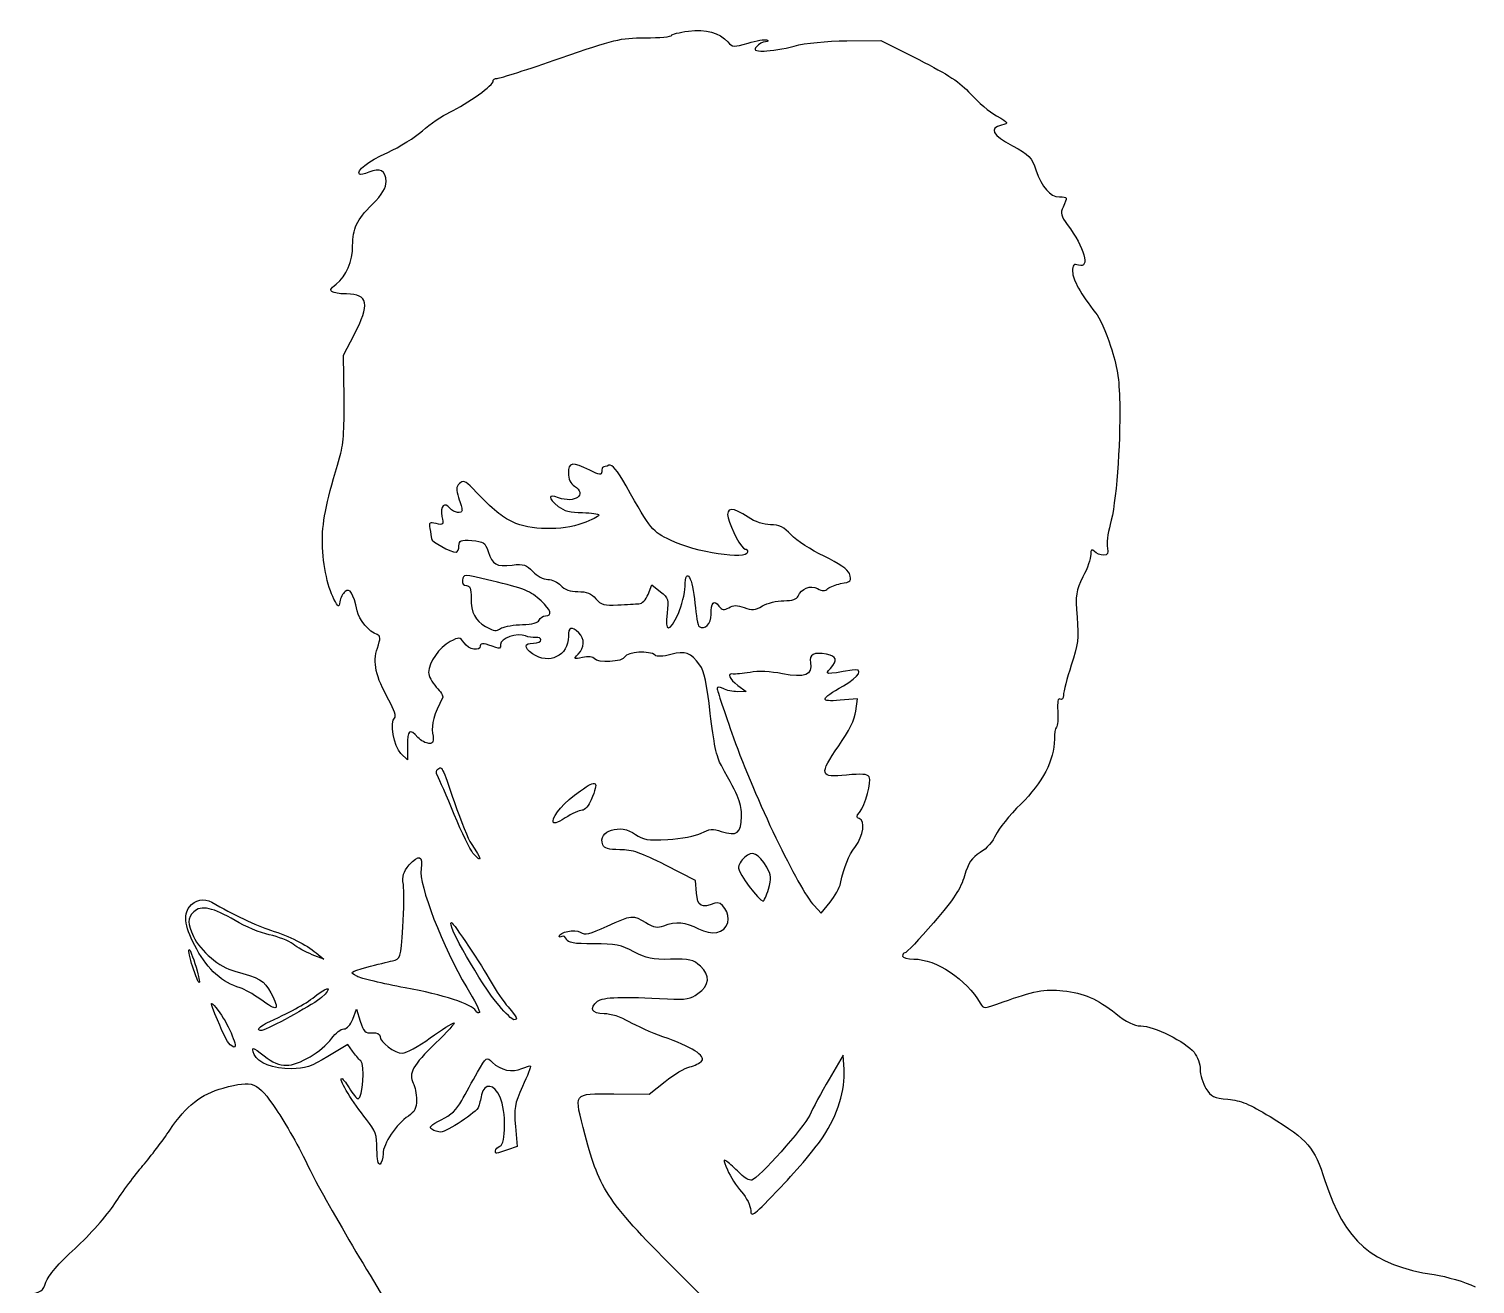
# Model space of a CAD drawing. Extents: x 1 to 150, y -2 to 225.
# Drawn here: x 12.2 to 138.1, y 115.2 to 224.5 of the extents above; entities that cross this region are included whole.
import ezdxf

# ---------------------------------------------------------------- set-up
doc = ezdxf.new("R2010")
doc.units = 0
doc.layers.get('0').update_dxf_attribs({"linetype": 'CONTINUOUS'})

msp = doc.modelspace()

# ---------------------------------------------------------------- linework, layer by layer
at = {"color": 7}
for points in [[(83.419273, 223.513989), (86.37606, 223.543768), (89.699285, 221.867122)], [(39.629993, 192.367125), (39.581513, 196.115482), (40.508976, 197.89484)], [(66.109726, 175.279979), (66.44286, 176.096398), (67.188839, 175.509611)], [(73.914048, 167.35026), (74.641652, 166.807407), (73.896654, 166.799019)], [(84.214102, 165.109475), (84.357363, 166.177566), (82.835144, 166.051331)], [(45.140607, 162.101638), (45.140607, 160.852218), (44.582281, 161.410544)], [(70.327988, 149.240912), (70.247658, 150.344304), (67.620973, 151.688308)], [(80.565429, 148.163227), (81.19754, 147.495906), (81.960471, 148.455928)], [(37.203107, 144.03411), (37.864566, 143.484579), (36.856913, 143.88578)], [(40.386177, 138.281788), (40.710596, 139.141684), (41.037867, 138.083351)], [(40.35039, 135.490336), (39.950083, 136.072319), (38.218732, 135.017798)], [(83.189485, 133.889946), (83.108316, 135.146304), (81.882835, 133.042954)], [(63.127215, 131.75043), (66.191942, 131.733364), (67.583791, 132.839296)], [(54.553234, 128.923132), (54.712465, 127.171246), (53.8558, 126.872611)]]:
    msp.add_lwpolyline(points, dxfattribs=at)
for points in [[(68.745425, 173.603663)], [(53.351216, 172.351454)], [(57.840607, 155.506851)], [(50.858859, 152.734904)], [(82.873477, 150.099652)], [(76.59942, 149.60827)], [(26.51724, 142.61406)], [(32.294303, 140.034349)], [(51.109269, 138.984257)], [(53.124563, 139.447606)], [(32.176024, 137.400049)], [(29.590212, 136.165122)], [(81.370085, 128.029184)], [(42.494774, 126.934666)], [(52.813524, 126.810251)]]:
    msp.add_lwpolyline(points, close=True, dxfattribs=at)
for points in [[(68.159357, 223.97566), (68.159357, 224.08098), (68.815548, 224.249134), (69.617558, 224.349339)], [(69.617558, 224.349339), (71.193051, 224.546184), (72.301828, 224.242784), (73.057171, 223.408137)], [(58.460674, 221.998892), (63.183217, 223.641021), (63.687158, 223.762089), (65.844253, 223.772741)], [(65.844253, 223.772741), (67.117561, 223.779038), (68.159357, 223.870343), (68.159357, 223.97566)], [(73.057171, 223.408137), (73.464976, 222.95752), (73.586708, 222.951125), (74.814808, 223.315832)], [(74.814808, 223.315832), (75.540526, 223.531346), (76.2747, 223.650432), (76.446306, 223.580465)], [(75.567691, 223.014601), (75.284928, 222.673895), (75.377913, 222.617726), (76.224707, 222.617726)], [(76.327691, 223.432365), (76.090849, 223.420882), (75.748848, 223.232882), (75.567691, 223.014601)], [(76.224707, 222.617726), (76.767224, 222.617726), (77.942662, 222.812684), (78.836793, 223.050968)], [(76.446306, 223.580465), (76.622854, 223.508483), (76.571359, 223.444184), (76.327691, 223.432365)], [(78.836793, 223.050968), (79.830583, 223.315811), (81.611772, 223.495786), (83.419273, 223.513989)], [(52.97057, 220.236476), (53.202467, 220.236476), (55.673014, 221.029565), (58.460674, 221.998892)], [(89.699285, 221.867122), (92.276909, 220.56665), (93.28503, 219.898492), (94.192582, 218.889075)], [(48.844774, 217.292799), (50.385652, 218.03622), (52.700182, 219.69898), (52.615087, 220.001399)], [(52.615087, 220.001399), (52.578706, 220.13069), (52.738674, 220.236476), (52.97057, 220.236476)], [(94.192582, 218.889075), (94.836123, 218.173303), (95.858833, 217.30584), (96.465274, 216.961374)], [(46.470424, 215.679933), (47.121471, 216.251071), (48.18993, 216.97686), (48.844774, 217.292799)], [(96.465274, 216.961374), (97.550243, 216.345101), (97.556984, 216.33234), (96.886541, 216.164068)], [(43.427716, 213.780246), (44.450156, 214.253937), (45.819375, 215.108796), (46.470424, 215.679933)], [(96.886541, 216.164068), (95.782474, 215.886964), (96.095788, 215.297015), (97.842488, 214.364091)], [(97.842488, 214.364091), (99.301401, 213.584878), (99.524807, 213.35519), (99.893009, 212.25592)], [(40.967671, 211.8858), (40.663646, 212.189825), (41.673584, 212.967565), (43.427716, 213.780246)], [(41.782251, 212.059269), (41.408924, 211.889168), (41.042362, 211.811108), (40.967671, 211.8858)], [(43.288524, 211.264508), (43.288524, 212.20284), (42.736553, 212.494077), (41.782251, 212.059269)], [(99.893009, 212.25592), (100.401572, 210.737601), (101.117495, 209.917726), (101.93474, 209.917726)], [(42.086289, 209.258517), (42.969752, 210.154666), (43.288524, 210.686555), (43.288524, 211.264508)], [(40.378107, 205.65867), (40.378107, 207.15259), (40.71955, 207.87215), (42.086289, 209.258517)], [(101.93474, 209.917726), (102.648517, 209.917726), (102.655574, 209.898359), (102.258984, 209.02794)], [(102.258984, 209.02794), (102.00745, 208.475882), (102.062592, 208.244565), (102.624625, 207.494137)], [(102.624625, 207.494137), (104.128721, 205.485855), (104.646831, 203.636642), (103.613524, 203.964601)], [(38.955168, 202.317461), (39.825816, 203.002314), (40.378107, 204.299148), (40.378107, 205.65867)], [(103.613524, 203.964601), (103.171493, 204.104896), (103.084357, 204.012147), (103.084357, 203.40134)], [(103.084357, 203.40134), (103.084357, 202.711122), (103.813758, 201.409687), (105.091854, 199.819459)], [(38.68016, 201.61158), (38.335646, 201.743781), (38.38416, 201.868307), (38.955168, 202.317461)], [(39.848941, 201.451059), (39.436183, 201.451059), (38.910231, 201.523293), (38.68016, 201.61158)], [(40.508976, 197.89484), (41.904994, 200.573127), (41.74205, 201.451059), (39.848941, 201.451059)], [(105.091854, 199.819459), (105.403745, 199.431402), (105.989342, 198.121714), (106.393184, 196.909044)], [(106.393184, 196.909044), (106.980159, 195.146448), (107.139396, 194.146932), (107.187034, 191.926059)], [(39.232835, 187.163559), (39.574139, 188.278077), (39.667122, 189.496327), (39.629993, 192.367125)], [(107.187034, 191.926059), (107.266126, 188.23877), (106.868719, 183.141514), (106.363995, 181.369565)], [(37.736336, 180.098978), (37.740146, 181.637781), (38.187797, 183.751019), (39.232835, 187.163559)], [(61.026148, 186.09985), (59.553882, 186.850943), (59.163524, 186.79709), (59.163524, 185.842884)], [(62.695275, 186.523315), (62.475258, 186.438887), (62.245452, 186.369809), (62.184592, 186.369809)], [(64.194613, 184.737378), (63.403274, 186.133494), (62.98324, 186.633818), (62.695275, 186.523315)], [(50.83357, 184.495985), (50.158449, 185.184878), (49.990851, 185.248026), (49.675243, 184.932418)], [(59.163524, 185.842884), (59.163524, 185.337921), (59.355096, 184.931738), (59.692691, 184.720907)], [(62.073941, 185.967558), (62.073941, 185.629881), (61.905735, 185.651116), (61.026148, 186.09985)], [(62.184592, 186.369809), (62.123735, 186.369809), (62.073941, 186.188795), (62.073941, 185.967558)], [(49.675243, 184.932418), (49.381201, 184.638376), (49.366866, 184.389533), (49.604679, 183.707342)], [(54.304835, 181.590582), (53.278434, 182.088155), (52.804637, 182.484718), (50.83357, 184.495985)], [(58.293302, 183.702754), (57.377978, 184.05076), (57.36758, 183.661762), (58.273167, 182.949429)], [(59.692691, 184.720907), (60.864104, 183.989345), (59.723062, 183.159159), (58.293302, 183.702754)], [(68.063279, 179.992417), (66.436192, 180.789188), (66.424104, 180.804018), (64.194613, 184.737378)], [(48.847195, 182.795021), (48.361817, 183.379864), (47.975337, 182.977943), (48.155738, 182.075937)], [(49.90311, 182.626161), (49.90311, 182.257912), (49.199583, 182.37042), (48.847195, 182.795021)], [(49.604679, 183.707342), (49.768816, 183.236497), (49.90311, 182.749965), (49.90311, 182.626161)], [(58.273167, 182.949429), (58.781691, 182.549424), (59.354368, 182.401059), (60.389834, 182.401059)], [(74.830776, 182.004184), (73.489741, 182.915441), (72.858551, 182.891552), (73.083206, 181.938038)], [(47.654154, 181.451374), (47.077598, 181.59608), (47.008611, 181.541362), (47.10625, 181.016804)], [(48.155738, 182.075937), (48.303024, 181.339516), (48.268938, 181.297075), (47.654154, 181.451374)], [(60.420298, 181.46971), (58.590733, 180.802304), (55.817849, 180.85711), (54.304835, 181.590582)], [(60.389834, 182.401059), (61.170574, 182.401059), (61.80936, 182.305516), (61.80936, 182.188742)], [(61.80936, 182.188742), (61.80936, 182.071968), (61.184282, 181.748404), (60.420298, 181.46971)], [(73.083206, 181.938038), (73.300688, 181.014963), (74.273558, 179.226059), (74.558078, 179.226059)], [(76.774741, 181.342726), (76.175465, 181.342726), (75.43183, 181.595757), (74.830776, 182.004184)], [(47.10625, 181.016804), (47.167686, 180.686739), (47.226802, 180.289909), (47.237616, 180.134958)], [(47.237616, 180.134958), (47.257115, 179.855638), (48.891769, 178.961476), (49.382921, 178.961476)], [(78.574715, 180.456253), (77.925631, 181.149974), (77.534249, 181.342726), (76.774741, 181.342726)], [(81.437353, 178.602555), (80.319092, 179.134529), (79.030904, 179.968694), (78.574715, 180.456253)], [(106.363995, 181.369565), (106.140224, 180.583962), (106.027405, 179.661227), (106.113289, 179.319044)], [(38.749068, 174.860434), (38.155713, 175.973131), (37.731554, 178.167178), (37.736336, 180.098978)], [(49.382921, 178.961476), (49.523504, 178.961476), (49.638527, 179.206446), (49.638527, 179.505856)], [(49.638527, 179.505856), (49.638527, 179.982675), (49.778079, 180.040137), (50.763006, 179.968877)], [(50.763006, 179.968877), (51.776469, 179.89555), (51.915639, 179.800414), (52.172656, 179.005249)], [(52.172656, 179.005249), (52.540477, 177.867268), (52.876569, 177.680845), (54.275974, 177.838576)], [(74.773941, 178.961476), (74.773941, 178.240891), (70.207452, 178.942426), (68.063279, 179.992417)], [(74.558078, 179.226059), (74.676802, 179.226059), (74.773941, 179.106997), (74.773941, 178.961476)], [(104.989357, 179.014393), (104.742414, 179.261336), (104.671857, 179.200585), (104.671857, 178.741014)], [(105.788148, 178.696893), (105.523437, 178.696893), (105.163982, 178.839768), (104.989357, 179.014393)], [(106.113289, 179.319044), (106.234354, 178.836682), (106.161298, 178.696893), (105.788148, 178.696893)], [(54.275974, 177.838576), (55.265069, 177.950064), (55.513756, 177.871713), (56.067576, 177.274127)], [(69.325858, 175.975343), (69.365619, 177.812922), (70.008202, 176.721527), (70.194437, 174.500096)], [(83.644322, 177.08784), (83.533332, 177.437539), (82.736018, 177.984761), (81.437353, 178.602555)], [(104.671857, 178.741014), (104.671857, 178.416029), (104.36474, 177.544066), (103.989373, 176.803315)], [(52.49318, 176.45544), (49.892998, 177.057992), (50.057492, 177.054195), (49.953476, 176.51408)], [(49.953476, 176.51408), (49.899059, 176.231521), (50.026549, 176.051059), (50.280583, 176.051059)], [(56.793739, 174.717432), (55.886842, 175.564602), (55.281229, 175.809349), (52.49318, 176.45544)], [(56.067576, 177.274127), (56.428516, 176.884671), (56.998592, 176.580226), (57.366921, 176.580226)], [(57.366921, 176.580226), (57.727863, 176.580226), (58.238678, 176.342101), (58.502068, 176.051059)], [(82.880983, 176.212802), (83.820116, 176.383098), (83.855227, 176.423346), (83.644322, 177.08784)], [(103.989373, 176.803315), (103.363369, 175.567954), (103.321109, 175.27855), (103.47874, 173.30638)], [(39.725939, 175.529602), (39.520021, 175.358705), (39.311223, 174.959637), (39.261942, 174.642783)], [(40.767431, 173.845461), (40.440126, 175.367545), (40.131669, 175.86633), (39.725939, 175.529602)], [(50.280583, 176.051059), (50.590969, 176.051059), (50.696857, 175.777427), (50.696857, 174.975332)], [(58.502068, 176.051059), (58.823053, 175.696375), (59.316977, 175.521893), (60.000033, 175.521893)], [(60.000033, 175.521893), (60.741086, 175.521893), (61.167187, 175.351588), (61.561874, 174.897658)], [(65.31433, 174.453042), (65.576889, 174.459022), (65.920512, 174.816265), (66.109726, 175.279979)], [(67.188839, 175.509611), (67.881495, 174.964767), (67.922156, 174.830756), (67.757678, 173.634858)], [(68.745423, 173.603663), (69.051395, 174.294887), (69.312589, 175.362142), (69.325858, 175.975343)], [(77.931923, 174.728148), (78.667303, 174.728148), (79.074534, 174.860148), (79.178997, 175.132373)], [(79.178997, 175.132373), (79.433857, 175.796522), (80.256444, 176.109151), (80.87627, 175.77743)], [(80.87627, 175.77743), (81.276066, 175.563467), (81.51799, 175.564551), (81.779377, 175.781478)], [(81.779377, 175.781478), (81.97574, 175.944445), (82.471464, 176.138541), (82.880983, 176.212802)], [(39.261942, 174.642783), (39.179132, 174.11034), (39.140268, 174.126832), (38.749068, 174.860434)], [(42.501481, 171.771392), (41.838017, 171.992547), (40.93314, 173.074857), (40.767431, 173.845461)], [(50.696857, 174.975332), (50.696857, 173.648087), (51.026065, 173.00172), (51.96028, 172.494742)], [(57.170847, 173.405226), (57.798875, 173.405226), (57.652237, 173.915475), (56.793739, 174.717432)], [(61.561874, 174.897658), (62.025271, 174.364706), (62.305512, 174.285791), (63.478352, 174.357977)], [(63.478352, 174.357977), (64.233896, 174.40448), (65.060087, 174.447258), (65.31433, 174.453042)], [(70.194437, 174.500096), (70.282311, 173.451957), (70.444934, 172.538313), (70.555821, 172.469781)], [(71.598941, 173.521727), (71.598941, 174.590863), (71.843458, 174.854632), (72.28427, 174.26101)], [(72.28427, 174.26101), (72.564868, 173.88314), (72.71689, 173.858124), (73.145153, 174.11935)], [(73.145153, 174.11935), (73.544541, 174.362967), (73.855098, 174.364941), (74.48319, 174.127869)], [(74.48319, 174.127869), (75.163389, 173.871123), (75.43069, 173.895671), (76.070542, 174.273641)], [(76.070542, 174.273641), (76.493725, 174.52362), (77.331345, 174.728148), (77.931923, 174.728148)], [(53.351216, 172.351454), (53.627814, 172.499486), (54.446596, 172.63395), (55.170731, 172.650264)], [(55.170731, 172.650264), (56.019486, 172.669393), (56.536794, 172.808794), (56.626503, 173.042577)], [(56.626503, 173.042577), (56.703045, 173.242034), (56.947996, 173.405226), (57.170847, 173.405226)], [(67.757678, 173.634858), (67.524696, 171.940884), (68.002714, 171.92579), (68.745425, 173.603663)], [(70.555821, 172.469781), (71.053801, 172.162012), (71.598941, 172.711766), (71.598941, 173.521727)], [(103.47874, 173.30638), (103.629135, 171.424735), (103.565687, 170.899214), (102.9706, 169.097571)], [(42.527948, 170.59533), (42.821831, 171.485803), (42.817777, 171.665961), (42.501481, 171.771392)], [(50.07718, 171.044619), (49.709395, 171.569703), (49.654658, 171.575074), (48.85985, 171.164065)], [(51.96028, 172.494742), (52.841652, 172.016439), (52.744026, 172.026495), (53.351216, 172.351454)], [(55.425478, 171.660698), (54.7272, 171.966882), (53.204208, 171.445843), (53.250179, 170.916494)], [(56.319253, 171.52911), (56.064592, 171.497599), (55.662393, 171.556812), (55.425478, 171.660698)], [(59.163524, 171.612015), (59.163524, 169.92541), (57.474911, 169.113068), (56.047397, 170.112936)], [(56.782274, 171.305191), (56.782274, 171.459858), (56.573915, 171.560622), (56.319253, 171.52911)], [(60.070667, 171.931118), (59.458156, 172.543631), (59.163524, 172.439989), (59.163524, 171.612015)], [(60.0246, 170.070767), (60.598079, 170.644246), (60.616431, 171.385357), (60.070667, 171.931118)], [(43.530261, 166.064031), (42.371724, 168.154474), (42.11116, 169.332444), (42.527948, 170.59533)], [(48.85985, 171.164065), (47.933753, 170.685161), (46.995196, 169.336731), (46.99368, 168.482923)], [(51.490607, 170.790251), (51.490607, 170.284876), (50.482214, 170.466351), (50.07718, 171.044619)], [(52.853304, 170.63893), (51.916293, 171.026259), (51.490607, 171.07353), (51.490607, 170.790251)], [(53.250179, 170.916494), (53.278678, 170.588329), (53.166129, 170.509618), (52.853304, 170.63893)], [(56.047397, 170.112936), (55.272331, 170.655813), (55.302002, 171.023976), (56.120816, 171.023976)], [(56.120816, 171.023976), (56.484618, 171.023976), (56.782274, 171.150523), (56.782274, 171.305191)], [(60.411217, 169.778619), (59.603992, 169.617173), (59.585204, 169.631371), (60.0246, 170.070767)], [(66.717378, 169.982698), (66.29608, 170.397583), (64.267104, 170.282034), (64.094926, 169.833351)], [(70.622761, 169.115253), (69.793416, 170.226072), (69.371864, 170.380935), (68.104499, 170.040371)], [(81.656005, 170.057667), (80.558661, 170.277136), (80.122228, 170.053328), (80.258401, 169.340982)], [(81.983839, 168.828114), (82.643387, 169.565603), (82.560417, 169.876785), (81.656005, 170.057667)], [(61.417838, 169.692394), (61.330848, 169.833147), (60.877868, 169.871948), (60.411217, 169.778619)], [(64.094926, 169.833351), (63.921323, 169.38094), (61.683159, 169.263094), (61.417838, 169.692394)], [(68.104499, 170.040371), (67.39899, 169.850787), (66.873512, 169.828938), (66.717378, 169.982698)], [(71.527284, 164.90238), (71.232675, 167.513437), (70.996127, 168.615169), (70.622761, 169.115253)], [(80.258401, 169.340982), (80.464501, 168.26284), (79.747652, 167.974497), (77.815808, 168.358487)], [(83.873591, 168.687358), (81.49916, 168.271653), (81.486997, 168.272558), (81.983839, 168.828114)], [(83.126249, 167.306935), (84.526901, 168.097412), (84.948138, 168.875485), (83.873591, 168.687358)], [(102.9706, 169.097571), (102.596603, 167.965289), (102.290607, 166.797403), (102.290607, 166.50227)], [(46.99368, 168.482923), (46.993151, 168.176752), (47.292289, 167.602974), (47.658462, 167.207867)], [(73.517173, 168.340524), (72.94445, 168.445839), (73.157236, 167.914905), (73.914048, 167.35026)], [(74.987229, 168.486982), (74.360601, 168.372981), (73.699074, 168.307075), (73.517173, 168.340524)], [(77.815808, 168.358487), (76.766039, 168.567148), (75.695257, 168.615791), (74.987229, 168.486982)], [(48.232121, 166.309336), (47.456495, 164.792414), (47.218727, 163.955693), (47.34397, 163.183898)], [(47.658462, 167.207867), (48.024637, 166.812759), (48.282783, 166.408417), (48.232121, 166.309336)], [(72.639883, 167.064529), (72.315813, 167.237966), (72.12811, 167.24336), (72.12811, 167.079239)], [(72.12811, 167.079239), (72.12811, 166.936687), (72.770063, 164.997733), (73.554669, 162.770452)], [(73.896654, 166.799019), (73.486904, 166.794415), (72.921357, 166.913888), (72.639883, 167.064529)], [(82.835144, 166.051331), (81.007339, 165.899753), (81.063711, 166.142911), (83.126249, 167.306935)], [(102.290607, 166.50227), (102.290607, 166.184707), (102.173717, 166.037906), (102.004252, 166.142641)], [(44.02809, 164.508199), (44.195632, 164.611743), (44.005071, 165.207291), (43.530261, 166.064031)], [(82.710578, 162.084747), (83.597679, 163.360775), (84.120675, 164.412919), (84.214102, 165.109475)], [(101.792373, 165.108528), (101.833336, 164.442431), (101.783589, 163.814191), (101.681854, 163.712443)], [(102.004252, 166.142641), (101.811087, 166.262021), (101.742134, 165.925484), (101.792373, 165.108528)], [(44.582281, 161.410544), (43.968136, 162.02469), (43.574025, 164.227571), (44.02809, 164.508199)], [(72.490184, 160.358791), (72.082327, 161.0877), (71.815796, 162.345362), (71.527284, 164.90238)], [(46.066649, 162.821893), (45.339783, 163.62507), (45.140607, 163.470156), (45.140607, 162.101638)], [(47.017064, 162.292726), (46.757725, 162.292726), (46.330039, 162.530851), (46.066649, 162.821893)], [(47.34397, 163.183898), (47.46285, 162.45133), (47.404671, 162.292726), (47.017064, 162.292726)], [(73.554669, 162.770452), (75.356649, 157.655146), (79.241483, 149.560923), (80.565429, 148.163227)], [(101.496857, 162.65543), (101.496857, 160.84528), (100.468319, 158.856701), (98.576696, 157.009576)], [(101.681854, 163.712443), (101.580106, 163.610697), (101.496857, 163.13504), (101.496857, 162.65543)], [(83.402215, 159.527505), (81.061182, 159.276801), (80.976404, 159.590264), (82.710578, 162.084747)], [(47.784202, 159.436189), (47.619954, 159.730551), (47.62872, 159.94629), (47.80947, 160.057997)], [(47.80947, 160.057997), (48.182107, 160.288298), (48.11781, 160.418476), (49.253995, 157.133351)], [(74.244774, 155.914971), (74.244774, 157.106347), (74.088215, 157.502865), (72.490184, 160.358791)], [(49.222686, 156.108342), (48.569848, 157.690743), (47.922532, 159.188274), (47.784202, 159.436189)], [(60.221122, 158.165898), (61.660416, 159.199927), (61.851828, 159.041862), (61.161401, 157.389436)], [(85.361746, 159.375081), (85.205176, 159.628414), (84.706621, 159.667194), (83.402215, 159.527505)], [(84.519577, 156.284282), (85.040787, 156.915792), (85.604056, 158.983013), (85.361746, 159.375081)], [(57.840607, 155.506851), (57.840607, 156.080793), (58.781138, 157.131372), (60.221122, 158.165898)], [(49.253995, 157.133351), (49.807619, 155.532622), (50.458288, 153.925278), (50.699924, 153.561476)], [(60.362391, 156.471893), (60.133794, 156.471893), (59.472875, 156.172741), (58.893684, 155.807116)], [(61.161401, 157.389436), (60.950544, 156.884788), (60.590991, 156.471893), (60.362391, 156.471893)], [(84.497378, 155.74536), (84.23755, 155.83281), (84.242307, 155.94834), (84.519577, 156.284282)], [(98.576696, 157.009576), (97.59392, 156.049919), (96.612416, 154.840133), (96.395574, 154.321161)], [(50.858851, 152.734904), (50.611799, 153.007896), (49.875525, 154.525943), (49.222686, 156.108342)], [(58.893684, 155.807116), (58.144468, 155.334158), (57.840607, 155.247517), (57.840607, 155.506851)], [(62.155821, 153.465146), (61.682802, 154.697814), (63.710182, 155.3391), (65.019608, 154.371)], [(72.485978, 154.632681), (73.85077, 154.18226), (74.244774, 154.469515), (74.244774, 155.914971)], [(84.173081, 153.305611), (84.870801, 154.251316), (85.044899, 155.56108), (84.497378, 155.74536)], [(65.019608, 154.371), (65.666517, 153.892718), (66.045204, 153.833319), (67.823342, 153.93121)], [(67.823342, 153.93121), (69.005463, 153.996289), (70.245176, 154.231409), (70.740421, 154.484456)], [(70.740421, 154.484456), (71.439601, 154.841702), (71.768115, 154.869597), (72.485978, 154.632681)], [(96.395574, 154.321161), (96.169848, 153.780916), (95.593085, 153.125271), (95.046284, 152.787329)], [(45.313722, 151.709657), (46.112337, 152.658757), (46.534597, 152.513244), (46.334103, 151.358031)], [(50.699924, 153.561476), (51.639835, 152.146376), (51.706843, 151.797893), (50.858859, 152.734904)], [(63.658102, 153.032309), (62.665115, 153.032309), (62.279255, 153.143484), (62.155821, 153.465146)], [(67.620973, 151.688308), (65.487875, 152.779754), (64.7432, 153.032309), (63.658102, 153.032309)], [(76.442864, 151.498565), (75.722268, 152.728568), (75.181002, 152.978683), (74.524846, 152.384866)], [(82.873474, 150.099652), (83.205624, 151.61283), (83.548842, 152.459502), (84.173081, 153.305611)], [(95.046284, 152.787329), (94.280847, 152.314262), (94.008025, 151.910804), (93.672033, 150.75503)], [(44.792934, 150.002235), (44.675433, 150.72632), (44.782986, 151.078898), (45.313722, 151.709657)], [(46.334103, 151.358031), (46.102302, 150.022438), (48.232356, 144.504272), (50.321218, 141.028915)], [(74.524846, 152.384866), (74.225285, 152.113768), (73.980191, 151.680423), (73.980191, 151.421875)], [(73.980191, 151.421875), (73.980191, 150.986651), (75.768168, 148.589288), (76.121122, 148.55126)], [(76.59942, 149.60827), (76.878775, 150.54067), (76.858151, 150.789701), (76.442864, 151.498565)], [(44.750675, 146.297139), (44.855363, 147.833059), (44.874381, 149.500349), (44.792934, 150.002235)], [(81.960471, 148.455928), (82.380082, 148.983941), (82.790935, 149.723615), (82.873477, 150.099652)], [(93.672033, 150.75503), (93.343024, 149.623277), (92.762541, 148.745271), (90.974386, 146.674724)], [(26.156754, 148.060233), (26.633466, 148.666668), (27.45994, 148.837407), (28.103756, 148.462455)], [(71.909974, 148.387086), (70.768001, 147.900731), (70.411549, 148.093112), (70.327988, 149.240912)], [(73.053451, 146.68011), (73.298738, 147.452945), (72.503609, 148.639911), (71.909974, 148.387086)], [(76.121122, 148.55126), (76.207228, 148.541973), (76.422464, 149.017638), (76.59942, 149.60827)], [(26.795881, 144.357029), (25.787967, 146.204829), (25.591787, 147.341524), (26.156754, 148.060233)], [(26.533528, 147.616598), (25.98046, 147.063531), (25.976441, 146.605998), (26.51469, 145.471743)], [(30.155155, 146.851635), (28.263263, 147.995632), (27.148105, 148.231177), (26.533528, 147.616598)], [(28.103756, 148.462455), (29.923923, 147.402407), (31.964646, 146.431468), (33.234357, 146.021404)], [(33.115642, 145.621158), (32.340428, 145.782091), (31.008209, 146.335806), (30.155155, 146.851635)], [(43.858283, 143.361487), (44.54915, 143.502285), (44.563363, 143.549042), (44.750675, 146.297139)], [(53.124563, 139.447606), (51.589808, 141.243116), (48.475725, 146.682309), (48.982503, 146.682309)], [(48.982503, 146.682309), (49.14813, 146.682309), (51.634911, 142.949425), (52.447518, 141.481008)], [(58.369774, 145.48262), (58.369774, 145.872435), (59.730706, 146.133889), (60.208057, 145.835777)], [(60.208057, 145.835777), (60.61787, 145.579846), (61.029519, 145.674009), (62.535514, 146.368167)], [(62.535514, 146.368167), (64.691554, 147.36195), (64.795331, 147.371461), (65.917138, 146.678147)], [(65.917138, 146.678147), (66.609174, 146.250446), (66.920084, 146.198042), (67.486945, 146.413564)], [(67.486945, 146.413564), (68.541442, 146.814484), (69.350641, 146.742428), (70.49556, 146.145665)], [(70.49556, 146.145665), (71.689201, 145.523503), (72.757181, 145.746647), (73.053451, 146.68011)], [(90.974386, 146.674724), (89.721251, 145.223688), (88.599597, 144.036476), (88.481823, 144.036476)], [(26.51469, 145.471743), (27.124366, 144.186942), (28.788842, 142.788592), (30.11052, 142.450836)], [(35.187191, 144.807765), (34.823053, 145.094198), (33.890855, 145.460225), (33.115642, 145.621158)], [(33.234357, 146.021404), (34.943158, 145.469533), (36.282683, 144.798788), (37.203107, 144.03411)], [(58.606634, 145.47455), (58.476362, 145.394037), (58.369774, 145.397667), (58.369774, 145.48262)], [(58.995204, 145.225582), (58.911763, 145.443027), (58.736905, 145.555062), (58.606634, 145.47455)], [(61.364773, 144.830226), (59.641208, 144.830226), (59.113105, 144.918337), (58.995204, 145.225582)], [(26.51724, 142.61406), (26.282593, 143.302715), (26.101467, 144.053309), (26.114741, 144.282046)], [(26.114741, 144.282046), (26.128023, 144.510784), (26.361266, 143.988605), (26.633075, 143.121647)], [(30.588524, 140.99204), (29.032044, 141.456349), (27.764825, 142.58068), (26.795881, 144.357029)], [(36.856913, 143.88578), (36.302707, 144.10644), (35.55133, 144.521333), (35.187191, 144.807765)], [(64.878805, 144.135914), (63.775386, 144.726972), (63.252805, 144.830226), (61.364773, 144.830226)], [(68.06538, 143.487616), (66.476721, 143.448937), (65.968092, 143.552418), (64.878805, 144.135914)], [(88.481823, 144.036476), (88.364052, 144.036476), (88.267691, 143.917413), (88.267691, 143.771893)], [(88.267691, 143.771893), (88.267691, 143.626372), (88.714175, 143.506145), (89.259878, 143.504724)], [(26.633075, 143.121647), (27.222865, 141.24046), (27.127565, 140.822855), (26.51724, 142.61406)], [(30.11052, 142.450836), (32.193738, 141.918465), (32.721613, 141.601973), (33.248314, 140.569558)], [(40.739269, 142.003611), (40.086182, 142.345796), (40.103843, 142.361576), (41.614484, 142.785626)], [(41.614484, 142.785626), (42.462445, 143.023659), (43.472156, 143.282794), (43.858283, 143.361487)], [(70.66566, 142.875743), (70.034274, 143.460893), (69.746746, 143.528553), (68.06538, 143.487616)], [(70.454655, 140.49116), (71.473034, 141.248339), (71.544931, 142.060864), (70.66566, 142.875743)], [(89.259878, 143.504724), (91.199806, 143.499671), (93.834569, 141.743557), (95.043416, 139.649896)], [(37.269253, 140.384739), (38.333474, 141.227572), (38.655458, 141.041996), (37.666128, 140.156001)], [(44.941061, 141.00144), (42.99667, 141.360557), (41.105862, 141.811534), (40.739269, 142.003611)], [(52.447518, 141.481008), (52.837405, 140.776463), (53.495977, 139.808921), (53.911005, 139.330914)], [(28.176548, 139.273976), (27.969946, 139.822259), (28.053109, 139.778968), (28.662598, 139.020952)], [(32.294293, 140.034349), (31.719922, 140.452552), (30.952326, 140.883513), (30.588524, 140.99204)], [(33.248314, 140.569558), (34.060686, 138.977174), (33.883089, 138.87754), (32.294303, 140.034349)], [(37.666128, 140.156001), (37.093633, 139.643302), (33.594921, 137.683613), (32.639045, 137.340242)], [(33.168212, 138.079321), (35.256748, 139.033173), (36.310983, 139.625816), (37.269253, 140.384739)], [(51.109269, 138.984257), (50.738585, 139.584036), (48.303206, 140.380474), (44.941061, 141.00144)], [(50.321218, 141.028915), (50.997861, 139.903147), (51.490171, 138.920762), (51.415244, 138.845835)], [(62.272378, 138.741634), (61.19114, 138.7451), (60.955685, 139.204465), (61.712986, 139.832966)], [(61.712986, 139.832966), (62.1534, 140.198478), (63.907702, 140.258395), (67.808822, 140.041162)], [(67.808822, 140.041162), (69.42587, 139.951116), (69.818022, 140.017825), (70.454655, 140.49116)], [(97.027791, 139.765564), (99.597287, 140.713592), (100.702578, 140.921579), (102.243983, 140.747115)], [(102.243983, 140.747115), (104.082829, 140.538981), (105.215947, 140.04694), (106.846889, 138.748365)], [(29.590212, 136.165122), (29.334656, 136.478904), (28.722492, 137.825144), (28.176548, 139.273976)], [(28.662598, 139.020952), (29.438703, 138.055723), (30.417135, 135.834393), (30.066184, 135.834393)], [(51.415244, 138.845835), (51.340316, 138.770908), (51.202627, 138.833188), (51.109269, 138.984257)], [(54.421611, 138.215643), (54.287412, 138.215643), (53.703741, 138.770027), (53.124563, 139.447606)], [(53.911005, 139.330914), (54.720109, 138.399044), (54.804075, 138.215643), (54.421611, 138.215643)], [(64.455191, 138.048751), (63.755159, 138.454262), (62.85574, 138.739761), (62.272378, 138.741634)], [(95.043416, 139.649896), (95.330388, 139.152873), (95.374076, 139.155419), (97.027791, 139.765564)], [(106.846889, 138.748365), (107.778661, 138.006476), (108.436479, 137.686476), (109.029786, 137.686476)], [(32.176024, 137.400049), (32.176024, 137.524421), (32.622509, 137.830094), (33.168212, 138.079321)], [(32.639045, 137.340242), (32.384384, 137.248762), (32.176024, 137.275676), (32.176024, 137.400049)], [(38.552758, 136.607714), (38.883828, 137.055511), (39.358792, 137.421893), (39.608231, 137.421893)], [(39.608231, 137.421893), (39.876965, 137.421893), (40.193944, 137.772262), (40.386177, 138.281788)], [(41.037867, 138.083351), (41.318603, 137.175502), (41.464259, 137.0321), (42.062247, 137.074828)], [(47.124982, 136.628143), (48.135627, 137.355747), (49.072813, 137.951059), (49.207618, 137.951059)], [(49.207618, 137.951059), (49.342424, 137.951059), (48.61759, 137.147387), (47.596875, 136.165122)], [(67.401887, 136.73772), (66.436047, 137.079456), (65.110035, 137.669418), (64.455191, 138.048751)], [(109.029786, 137.686476), (110.11444, 137.686476), (112.966484, 136.268862), (113.662815, 135.383622)], [(30.066184, 135.834393), (29.952545, 135.834393), (29.738357, 135.983221), (29.590212, 136.165122)], [(34.609693, 134.246893), (35.691617, 134.246893), (37.69346, 135.445452), (38.552758, 136.607714)], [(42.062247, 137.074828), (42.499357, 137.106062), (42.759357, 136.989873), (42.759357, 136.763302)], [(42.759357, 136.763302), (42.759357, 136.257064), (44.039626, 135.305226), (44.720542, 135.305226)], [(44.720542, 135.305226), (45.032337, 135.305226), (46.114338, 135.900538), (47.124982, 136.628143)], [(47.596875, 136.165122), (45.620826, 134.263508), (45.207515, 133.52313), (45.655116, 132.68678)], [(70.794097, 134.630411), (71.161042, 135.072557), (69.907872, 135.851051), (67.401887, 136.73772)], [(31.811211, 135.184788), (31.53083, 135.915453), (31.615748, 135.903496), (32.677119, 135.062875)], [(35.03204, 133.945895), (33.483235, 133.9274), (32.087738, 134.464174), (31.811211, 135.184788)], [(32.677119, 135.062875), (33.372404, 134.512201), (34.00076, 134.246893), (34.609693, 134.246893)], [(38.218732, 135.017798), (36.774641, 134.138241), (36.245914, 133.960394), (35.03204, 133.945895)], [(41.085744, 134.643768), (40.901469, 134.789288), (40.57056, 135.170243), (40.35039, 135.490336)], [(51.251779, 133.64064), (52.032551, 135.002894), (52.047534, 135.012875), (52.553142, 134.507266)], [(113.662815, 135.383622), (113.956539, 135.010213), (114.197302, 134.3338), (114.197847, 133.880482)], [(40.861335, 131.336476), (41.265097, 131.336476), (41.468971, 134.341137), (41.085744, 134.643768)], [(49.882441, 131.173522), (50.20115, 131.772469), (50.817351, 132.882672), (51.251779, 133.64064)], [(52.553142, 134.507266), (53.248145, 133.812264), (54.30052, 133.586998), (55.116177, 133.958634)], [(55.116177, 133.958634), (55.488052, 134.128073), (55.82834, 134.230679), (55.872372, 134.186647)], [(55.872372, 134.186647), (55.916404, 134.142615), (55.601785, 133.334485), (55.173216, 132.390803)], [(67.583791, 132.839296), (68.34931, 133.447557), (69.319532, 134.020758), (69.739843, 134.113074)], [(69.739843, 134.113074), (70.160153, 134.20539), (70.634566, 134.438192), (70.794097, 134.630411)], [(81.370085, 128.029184), (82.604864, 129.920997), (83.301025, 132.163513), (83.189485, 133.889946)], [(114.197847, 133.880482), (114.198376, 133.427163), (114.42523, 132.684994), (114.701934, 132.231215)], [(24.448004, 128.5992), (25.907532, 130.762145), (27.142757, 131.733589), (29.110908, 132.266343)], [(29.110908, 132.266343), (31.730881, 132.975535), (32.049797, 132.84685), (33.710237, 130.410434)], [(41.577998, 129.52997), (40.39136, 131.012076), (39.219029, 132.911424), (39.387121, 133.079516)], [(39.387121, 133.079516), (39.459522, 133.151917), (39.767626, 132.789351), (40.071802, 132.273815)], [(40.071802, 132.273815), (40.375975, 131.758277), (40.731265, 131.336476), (40.861335, 131.336476)], [(45.655116, 132.68678), (45.808699, 132.39981), (45.934357, 131.743212), (45.934357, 131.227677)], [(53.223893, 131.477266), (52.737165, 132.642168), (51.842477, 132.747192), (51.605834, 131.667205)], [(55.173216, 132.390803), (54.477198, 130.858207), (54.411004, 130.487973), (54.553234, 128.923132)], [(81.882835, 133.042954), (81.208819, 131.886108), (80.444695, 130.479591), (80.184778, 129.917357)], [(45.934357, 131.227677), (45.934357, 130.505967), (45.773271, 130.184792), (45.234101, 129.831515)], [(48.098932, 129.499561), (48.949036, 129.912573), (49.473305, 130.40464), (49.882441, 131.173522)], [(51.605834, 131.667205), (51.518145, 131.267023), (51.403491, 130.798432), (51.351045, 130.625892)], [(53.210399, 127.198824), (53.739889, 127.402008), (53.748787, 130.221038), (53.223893, 131.477266)], [(60.637073, 128.161476), (59.6304, 131.970383), (59.491843, 131.770686), (63.127215, 131.75043)], [(114.701934, 132.231215), (115.143193, 131.507579), (115.378865, 131.391438), (116.619176, 131.286382)], [(116.619176, 131.286382), (117.744851, 131.191034), (118.492072, 130.882713), (120.282274, 129.774892)], [(33.710237, 130.410434), (34.503627, 129.246268), (35.778022, 126.98408), (36.542221, 125.383351)], [(45.234101, 129.831515), (44.209168, 129.159955), (43.023941, 127.40014), (43.023941, 126.549893)], [(51.351045, 130.625892), (51.221963, 130.201236), (48.555389, 128.425043), (48.054548, 128.43011)], [(80.184778, 129.917357), (79.680639, 128.826832), (75.728094, 124.382136), (75.136372, 124.240346)], [(120.282274, 129.774892), (123.654476, 127.688094), (124.11193, 127.15562), (125.063861, 124.20917)], [(22.109182, 125.515643), (22.791199, 126.316007), (23.843669, 127.703609), (24.448004, 128.5992)], [(42.494774, 126.934666), (42.494774, 128.192612), (42.373206, 128.536761), (41.577998, 129.52997)], [(47.27452, 128.674379), (46.984396, 128.857965), (47.178754, 129.052503), (48.098932, 129.499561)], [(48.054548, 128.43011), (47.834325, 128.432227), (47.483313, 128.542259), (47.27452, 128.674379)], [(69.080065, 115.8406), (62.533541, 122.401076), (61.924695, 123.289565), (60.637073, 128.161476)], [(77.698912, 123.663559), (79.14817, 125.191528), (80.800199, 127.156059), (81.370085, 128.029184)], [(42.759357, 125.647934), (42.59526, 125.546517), (42.494774, 126.035205), (42.494774, 126.934666)], [(43.023941, 126.549893), (43.023941, 126.143753), (42.904878, 125.737871), (42.759357, 125.647934)], [(52.813524, 126.810251), (52.813524, 126.940204), (52.992118, 127.115059), (53.210399, 127.198824)], [(53.8558, 126.872611), (52.824674, 126.513156), (52.813524, 126.512489), (52.813524, 126.810251)], [(73.094138, 125.77095), (72.622093, 126.139639), (72.619743, 126.117636), (73.027119, 125.142651)], [(19.65433, 122.195063), (20.322483, 123.221017), (21.427168, 124.715278), (22.109182, 125.515643)], [(36.542221, 125.383351), (37.830173, 122.685548), (42.676178, 114.462343), (44.782909, 111.399696)], [(73.027119, 125.142651), (73.259307, 124.586947), (73.80686, 123.725019), (74.243901, 123.227256)], [(74.183166, 124.772277), (73.853249, 125.111407), (73.363185, 125.560812), (73.094138, 125.77095)], [(75.136372, 124.240346), (74.942025, 124.193776), (74.513083, 124.433145), (74.183166, 124.772277)], [(75.051208, 121.603831), (75.062665, 120.955327), (75.32025, 121.155714), (77.698912, 123.663559)], [(125.063861, 124.20917), (126.781645, 118.892235), (129.165112, 116.836764), (134.569774, 116.011407)], [(16.199557, 118.290642), (17.477048, 119.453554), (18.961492, 121.1312), (19.65433, 122.195063)], [(74.243901, 123.227256), (74.69433, 122.714245), (75.04402, 122.011054), (75.051208, 121.603831)], [(13.665584, 115.360704), (13.854629, 115.933514), (14.759348, 116.979605), (16.199557, 118.290642)], [(134.569774, 116.011407), (135.66118, 115.844735), (137.268524, 115.371375), (138.141649, 114.959495)], [(12.179721, 114.335478), (13.252461, 114.456393), (13.400948, 114.558845), (13.665584, 115.360704)], [(80.330191, 108.06103), (75.940018, 109.080059), (75.572919, 109.333908), (69.080065, 115.8406)]]:
    msp.add_open_spline(points, degree=3, dxfattribs=at)

doc.saveas('drawing.dxf')
